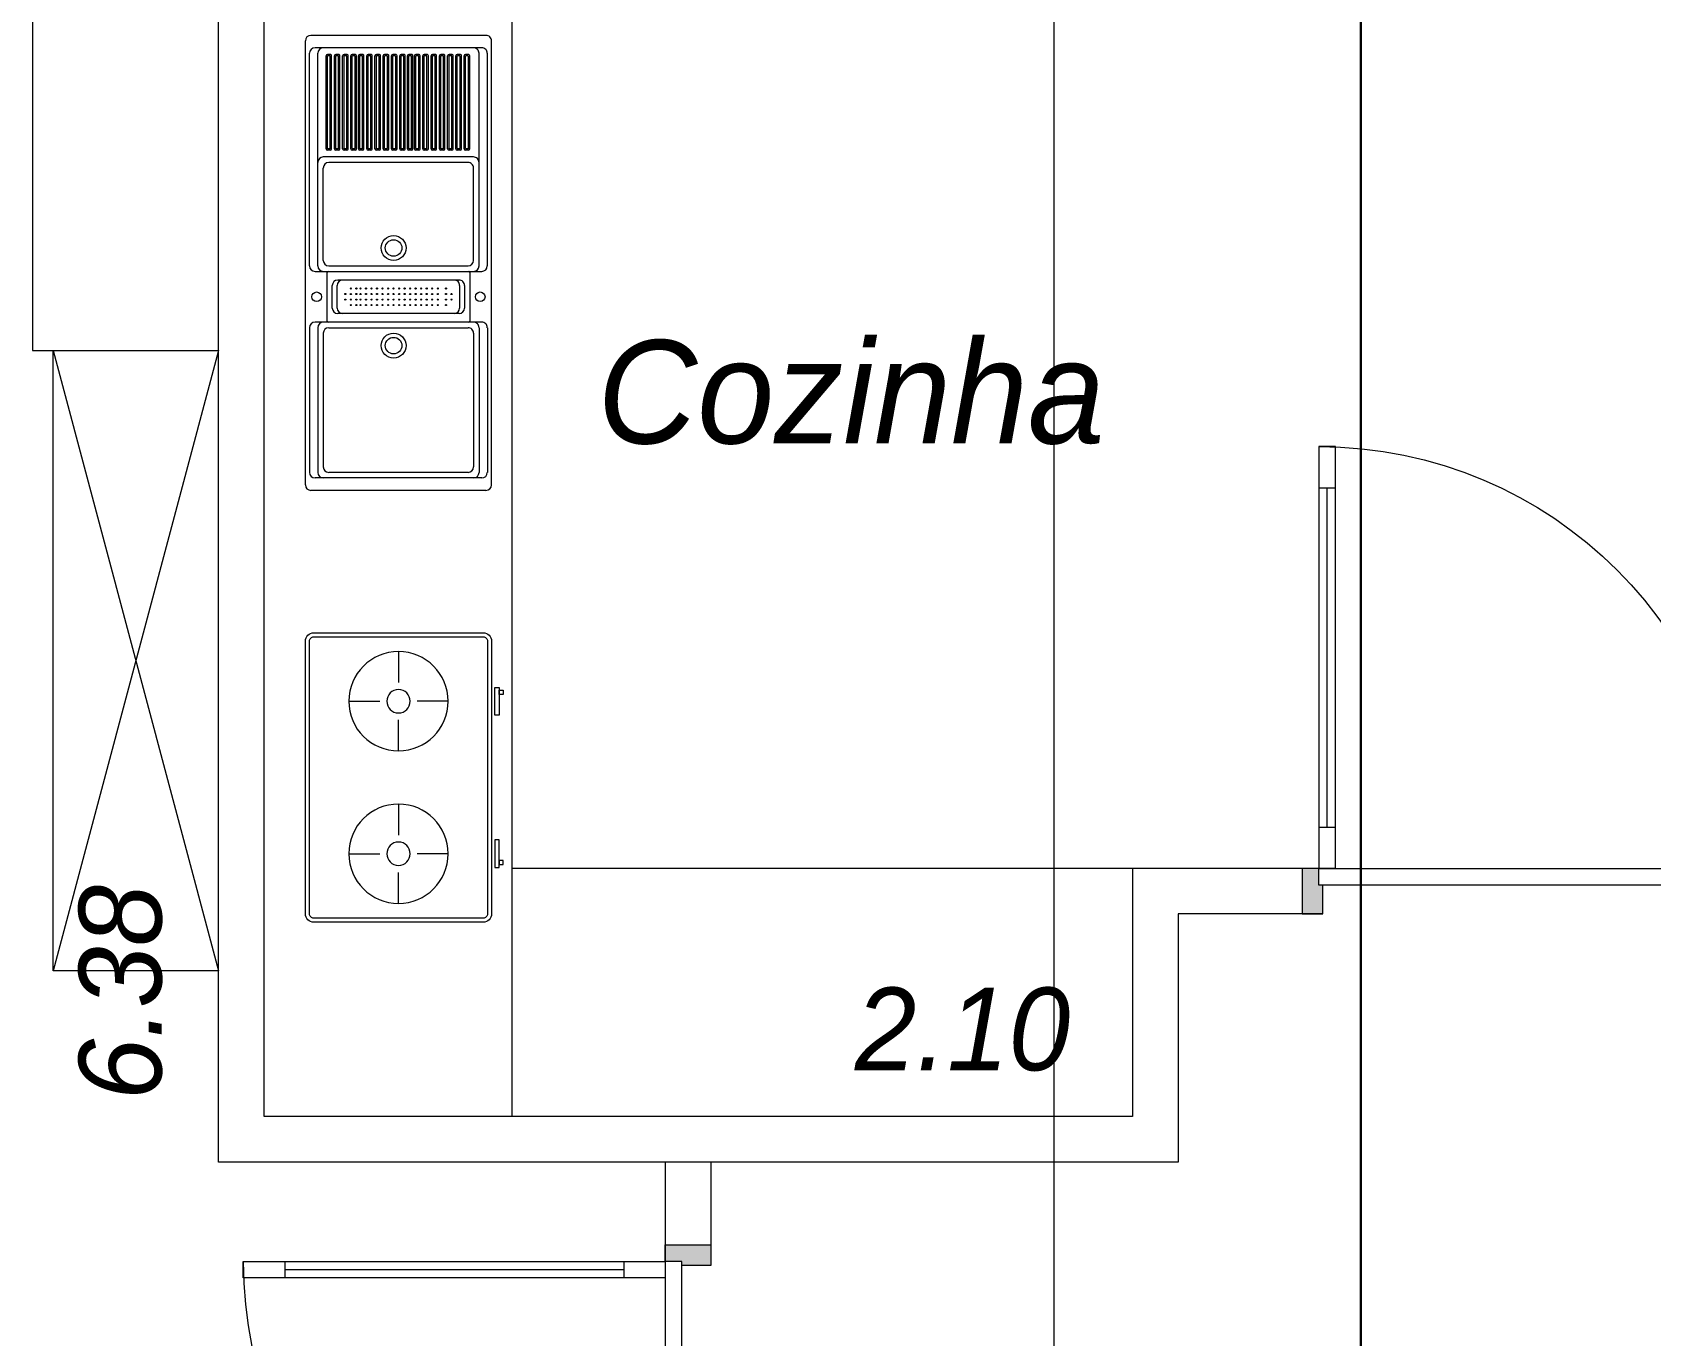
# Model space of a CAD drawing. Header units: millimetres. Extents: x 485872 to 486142, y -52344 to -52207.
# Drawn here: x 485897.811 to 485901.723, y -52259.218 to -52256.067 of the extents above; entities that cross this region are included whole.
import ezdxf

# ---------------------------------------------------------------- set-up
doc = ezdxf.new("R2010")
doc.units = ezdxf.units.MM
doc.header["$LTSCALE"] = 15
doc.header["$PDMODE"] = 2
doc.header["$PDSIZE"] = -10
doc.linetypes.add('ACAD_ISO12W100', pattern=[21, 12, -3, 0, -3, 0, -3])
doc.linetypes.add('DASHDOTX2', pattern=[50.8, 25.4, -12.7, 0, -12.7])
doc.layers.add('arrow', color=8, linetype='Continuous', lineweight=0)
doc.styles.get("Standard").update_dxf_attribs({"font": ''})
doc.styles.get('Standard').set_extended_font_data('Flux Architect', italic=True)
doc.dimstyles.new('Sem Linha', dxfattribs={"dimtxt": 0.2, "dimasz": 0.15, "dimexe": 100, "dimexo": 300, "dimgap": 0, "dimtad": 1, "dimjust": 1, "dimzin": 0, "dimdsep": 46, "dimtxsty": 'Standard', "dimblk": 'ARCHTICK', "dimcen": 0, "dimdle": 100, "dimse1": 1, "dimse2": 1, "dimsd1": 1, "dimsd2": 1, "dimclrd": 4, "dimclrt": 2, "dimadec": 0, "dimazin": 0, "dimtfac": 1, "dimtofl": 0, "dimtmove": 0, "dimatfit": 3, "dimfxl": 1, "dimtfillclr": 1, "dimtolj": 1, "dimtzin": 0, "dimarcsym": 1})

# ---------------------------------------------------------------- blocks, each defined once
blk = doc.blocks.new('Main Door')
at = {"lineweight": 13}
h = blk.add_hatch(color=256, dxfattribs=at)
h.dxf.hatch_style = 1
h.paths.add_polyline_path([(45062.7, 76126.3), (45062.7, 76166.3), (45022.7, 76166.3), (45022.7, 76176.3), (44952.7, 76176.3), (44952.7, 76126.3)])
h.paths.add_polyline_path([(44952.7, 77176.3), (45022.7, 77176.3), (45022.7, 77186.3), (45062.7, 77186.3), (45062.7, 77226.3), (44952.7, 77226.3)])
for points in [[(45062.7, 77226.3), (44952.7, 77226.3), (44952.7, 77176.3), (45022.7, 77176.3), (45022.7, 77186.3), (45062.7, 77186.3)], [(45062.7, 76126.3), (44952.7, 76126.3), (44952.7, 76176.3), (45022.7, 76176.3), (45022.7, 76166.3), (45062.7, 76166.3)]]:
    blk.add_lwpolyline(points, close=True, dxfattribs=at)
at = {"color": 15, "lineweight": 13}
for points in [[(45022.7, 77176.3), (45022.7, 76176.3)], [(45062.7, 76166.3), (45062.7, 77186.3)], [(45162.7, 76166.3), (45162.7, 76206.3)], [(45162.7, 76186.3), (45982.7, 76186.3)], [(45982.7, 76166.3), (45982.7, 76206.3)]]:
    blk.add_lwpolyline(points, dxfattribs=at)
blk.add_lwpolyline([(45062.7, 76166.3), (45062.7, 76206.3), (46082.7, 76206.3), (46082.7, 76166.3)], close=True, dxfattribs=at)
at = {"lineweight": 13}
blk.add_arc((45062.7, 76166.3), 1020, 0, 90, dxfattribs=at)
blk = doc.blocks.new('washing  labo')
at = {"lineweight": 13}
for p, q in [((45639, 73929.7), (45639, 74353)), ((45652.3, 74366.3), (46725.7, 74366.3)), ((45669, 73939.7), (45669, 74343)), ((46032.3, 74356.3), (45682.3, 74356.3)), ((46032.3, 74336.3), (45682.3, 74336.3)), ((46045.7, 73939.7), (46045.7, 74343)), ((46168.3, 74343), (46168.3, 73939.7)), ((46181.7, 74356.3), (46695.7, 74356.3)), ((46181.7, 74336.3), (46695.7, 74336.3)), ((46709, 73939.7), (46709, 74343)), ((46739, 73929.7), (46739, 74353)), ((45682.3, 73973), (45682.3, 74309.7)), ((46019, 74323), (45695.7, 74323)), ((46032.3, 74309.7), (46032.3, 73973)), ((46048.3, 74314), (46165.7, 74314)), ((46079.7, 74301.3), (46134.3, 74301.3)), ((46181.7, 74309.7), (46181.7, 73973)), ((46195, 74323), (46418.3, 74323)), ((46431.7, 73973), (46431.7, 74309.7)), ((46445, 73959.7), (46445, 74323)), ((46461.6, 74306.2), (46461.6, 74312.9)), ((46461.6, 74286.2), (46461.6, 74292.9)), ((46464.9, 74316.2), (46689.7, 74316.2)), ((46464.9, 74306.9), (46464.9, 74312.2)), ((46464.9, 74302.9), (46689.7, 74302.9)), ((46464.9, 74296.2), (46689.7, 74296.2)), ((46465.6, 74312.9), (46689, 74312.9)), ((46465.6, 74306.2), (46689, 74306.2)), ((46465.6, 74292.9), (46689, 74292.9)), ((46689.7, 74306.9), (46689.7, 74312.2)), ((46693, 74306.2), (46693, 74312.9)), ((46693, 74286.2), (46693, 74292.9)), ((46066.3, 73994.7), (46066.3, 74288)), ((46079.7, 74289.3), (46134.3, 74289.3)), ((46147.7, 74288), (46147.7, 73994.7)), ((46461.6, 74266.2), (46461.6, 74272.9)), ((46464.9, 74286.9), (46464.9, 74292.2)), ((46464.9, 74282.9), (46689.7, 74282.9)), ((46464.9, 74276.2), (46689.7, 74276.2)), ((46464.9, 74266.9), (46464.9, 74272.2)), ((46464.9, 74262.9), (46689.7, 74262.9)), ((46464.9, 74256.2), (46689.7, 74256.2)), ((46465.6, 74286.2), (46689, 74286.2)), ((46465.6, 74272.9), (46689, 74272.9)), ((46465.6, 74266.2), (46689, 74266.2)), ((46689.7, 74286.9), (46689.7, 74292.2)), ((46689.7, 74266.9), (46689.7, 74272.2)), ((46693, 74266.2), (46693, 74272.9)), ((46461.6, 74246.2), (46461.6, 74252.9)), ((46461.6, 74228), (46461.6, 74234.7)), ((46461.6, 74208), (46461.6, 74214.7)), ((46464.9, 74246.9), (46464.9, 74252.2)), ((46464.9, 74242.9), (46689.7, 74242.9)), ((46464.9, 74238), (46689.7, 74238)), ((46464.9, 74228.7), (46464.9, 74234)), ((46464.9, 74224.7), (46689.7, 74224.7)), ((46464.9, 74218), (46689.7, 74218)), ((46465.6, 74252.9), (46689, 74252.9)), ((46465.6, 74246.2), (46689, 74246.2)), ((46465.6, 74234.7), (46689, 74234.7)), ((46465.6, 74228), (46689, 74228)), ((46465.6, 74214.7), (46689, 74214.7)), ((46689.7, 74246.9), (46689.7, 74252.2)), ((46689.7, 74228.7), (46689.7, 74234)), ((46693, 74246.2), (46693, 74252.9)), ((46693, 74228), (46693, 74234.7)), ((46693, 74208), (46693, 74214.7)), ((46461.6, 74188), (46461.6, 74194.7)), ((46464.9, 74208.7), (46464.9, 74214)), ((46464.9, 74204.7), (46689.7, 74204.7)), ((46464.9, 74198), (46689.7, 74198)), ((46464.9, 74188.7), (46464.9, 74194)), ((46464.9, 74184.7), (46689.7, 74184.7)), ((46464.9, 74178), (46689.7, 74178)), ((46465.6, 74208), (46689, 74208)), ((46465.6, 74194.7), (46689, 74194.7)), ((46465.6, 74188), (46689, 74188)), ((46689.7, 74208.7), (46689.7, 74214)), ((46689.7, 74188.7), (46689.7, 74194)), ((46693, 74188), (46693, 74194.7)), ((46461.6, 74168), (46461.6, 74174.7)), ((46461.6, 74148), (46461.6, 74154.7)), ((46464.9, 74168.7), (46464.9, 74174)), ((46464.9, 74164.7), (46689.7, 74164.7)), ((46464.9, 74158), (46689.7, 74158)), ((46464.9, 74148.7), (46464.9, 74154)), ((46464.9, 74144.7), (46689.7, 74144.7)), ((46464.9, 74138), (46689.7, 74138)), ((46465.6, 74174.7), (46689, 74174.7)), ((46465.6, 74168), (46689, 74168)), ((46465.6, 74154.7), (46689, 74154.7)), ((46465.6, 74148), (46689, 74148)), ((46689.7, 74168.7), (46689.7, 74174)), ((46689.7, 74148.7), (46689.7, 74154)), ((46693, 74168), (46693, 74174.7)), ((46693, 74148), (46693, 74154.7)), ((46461.6, 74128), (46461.6, 74134.7)), ((46461.6, 74109.7), (46461.6, 74116.4)), ((46461.6, 74092.3), (46461.6, 74099)), ((46464.9, 74128.7), (46464.9, 74134)), ((46464.9, 74124.7), (46689.7, 74124.7)), ((46464.9, 74119.7), (46689.7, 74119.7)), ((46464.9, 74110.4), (46464.9, 74115.7)), ((46464.9, 74106.4), (46689.7, 74106.4)), ((46464.9, 74102.3), (46689.7, 74102.3)), ((46464.9, 74093), (46464.9, 74098.3)), ((46465.6, 74134.7), (46689, 74134.7)), ((46465.6, 74128), (46689, 74128)), ((46465.6, 74116.4), (46689, 74116.4)), ((46465.6, 74109.7), (46689, 74109.7)), ((46465.6, 74099), (46689, 74099)), ((46689.7, 74128.7), (46689.7, 74134)), ((46689.7, 74110.4), (46689.7, 74115.7)), ((46689.7, 74093), (46689.7, 74098.3)), ((46693, 74128), (46693, 74134.7)), ((46693, 74109.7), (46693, 74116.4)), ((46693, 74092.3), (46693, 74099)), ((46461.6, 74072.3), (46461.6, 74079)), ((46461.6, 74052.3), (46461.6, 74059)), ((46464.9, 74089), (46689.7, 74089)), ((46464.9, 74082.3), (46689.7, 74082.3)), ((46464.9, 74073), (46464.9, 74078.3)), ((46464.9, 74069), (46689.7, 74069)), ((46464.9, 74062.3), (46689.7, 74062.3)), ((46464.9, 74053), (46464.9, 74058.3)), ((46465.6, 74092.3), (46689, 74092.3)), ((46465.6, 74079), (46689, 74079)), ((46465.6, 74072.3), (46689, 74072.3)), ((46465.6, 74059), (46689, 74059)), ((46689.7, 74073), (46689.7, 74078.3)), ((46689.7, 74053), (46689.7, 74058.3)), ((46693, 74072.3), (46693, 74079)), ((46693, 74052.3), (46693, 74059)), ((46461.6, 74032.3), (46461.6, 74039)), ((46461.6, 74012.3), (46461.6, 74019)), ((46464.9, 74049), (46689.7, 74049)), ((46464.9, 74042.3), (46689.7, 74042.3)), ((46464.9, 74033), (46464.9, 74038.3)), ((46464.9, 74029), (46689.7, 74029)), ((46464.9, 74022.3), (46689.7, 74022.3)), ((46465.6, 74052.3), (46689, 74052.3)), ((46465.6, 74039), (46689, 74039)), ((46465.6, 74032.3), (46689, 74032.3)), ((46465.6, 74019), (46689, 74019)), ((46689.7, 74033), (46689.7, 74038.3)), ((46693, 74032.3), (46693, 74039)), ((46693, 74012.3), (46693, 74019)), ((46134.3, 73993.3), (46079.7, 73993.3)), ((46134.3, 73981.3), (46079.7, 73981.3)), ((46461.6, 73992.3), (46461.6, 73999)), ((46464.9, 74013), (46464.9, 74018.3)), ((46464.9, 74009), (46689.7, 74009)), ((46464.9, 74002.3), (46689.7, 74002.3)), ((46464.9, 73993), (46464.9, 73998.3)), ((46464.9, 73989), (46689.7, 73989)), ((46464.9, 73982.3), (46689.7, 73982.3)), ((46465.6, 74012.3), (46689, 74012.3)), ((46465.6, 73999), (46689, 73999)), ((46465.6, 73992.3), (46689, 73992.3)), ((46689.7, 74013), (46689.7, 74018.3)), ((46689.7, 73993), (46689.7, 73998.3)), ((46693, 73992.3), (46693, 73999)), ((46032.3, 73946.3), (45682.3, 73946.3)), ((46019, 73959.7), (45695.7, 73959.7)), ((46165.7, 73968.7), (46048.3, 73968.7)), ((46181.7, 73946.3), (46695.7, 73946.3)), ((46195, 73959.7), (46418.3, 73959.7)), ((46461.6, 73972.3), (46461.6, 73979)), ((46464.9, 73973), (46464.9, 73978.3)), ((46464.9, 73969), (46689.7, 73969)), ((46465.6, 73979), (46689, 73979)), ((46465.6, 73972.3), (46689, 73972.3)), ((46689.7, 73973), (46689.7, 73978.3)), ((46693, 73972.3), (46693, 73979)), ((45652.3, 73916.3), (46725.7, 73916.3)), ((46032.3, 73926.3), (45682.3, 73926.3)), ((46181.7, 73926.3), (46695.7, 73926.3))]:
    blk.add_line(p, q, dxfattribs=at)
for centre, radius in [((46107, 74339), 11.7), ((46087, 74256.3), 1.33), ((46100.3, 74269.7), 1.33), ((46100.3, 74256.3), 1.33), ((46113.7, 74269.7), 1.33), ((46113.7, 74256.3), 1.33), ((46127, 74256.3), 1.33), ((46087, 74243), 1.33), ((46087, 74233), 1.33), ((46087, 74219.7), 1.33), ((46100.3, 74243), 1.33), ((46100.3, 74233), 1.33), ((46100.3, 74219.7), 1.33), ((46113.7, 74243), 1.33), ((46113.7, 74233), 1.33), ((46113.7, 74219.7), 1.33), ((46127, 74243), 1.33), ((46127, 74233), 1.33), ((46127, 74219.7), 1.33), ((45989, 74153), 30), ((46087, 74206.3), 1.33), ((46087, 74193), 1.33), ((46087, 74179.7), 1.33), ((46100.3, 74206.3), 1.33), ((46100.3, 74193), 1.33), ((46100.3, 74179.7), 1.33), ((46113.7, 74206.3), 1.33), ((46113.7, 74193), 1.33), ((46113.7, 74179.7), 1.33), ((46127, 74206.3), 1.33), ((46127, 74193), 1.33), ((46127, 74179.7), 1.33), ((46225, 74153), 30), ((45989, 74153), 20), ((46087, 74166.3), 1.33), ((46087, 74153), 1.33), ((46087, 74139.7), 1.33), ((46100.3, 74166.3), 1.33), ((46100.3, 74153), 1.33), ((46100.3, 74139.7), 1.33), ((46113.7, 74166.3), 1.33), ((46113.7, 74153), 1.33), ((46113.7, 74139.7), 1.33), ((46127, 74166.3), 1.33), ((46127, 74153), 1.33), ((46127, 74139.7), 1.33), ((46225, 74153), 20), ((46087, 74126.3), 1.33), ((46087, 74113), 1.33), ((46087, 74099.7), 1.33), ((46100.3, 74126.3), 1.33), ((46100.3, 74113), 1.33), ((46100.3, 74099.7), 1.33), ((46113.7, 74126.3), 1.33), ((46113.7, 74113), 1.33), ((46113.7, 74099.7), 1.33), ((46127, 74126.3), 1.33), ((46127, 74113), 1.33), ((46127, 74099.7), 1.33), ((46087, 74086.3), 1.33), ((46087, 74073), 1.33), ((46087, 74059.7), 1.33), ((46100.3, 74086.3), 1.33), ((46100.3, 74073), 1.33), ((46100.3, 74059.7), 1.33), ((46113.7, 74086.3), 1.33), ((46113.7, 74073), 1.33), ((46113.7, 74059.7), 1.33), ((46127, 74086.3), 1.33), ((46127, 74073), 1.33), ((46127, 74059.7), 1.33), ((46087, 74046.3), 1.33), ((46087, 74026.3), 1.33), ((46100.3, 74046.3), 1.33), ((46100.3, 74026.3), 1.33), ((46113.7, 74046.3), 1.33), ((46113.7, 74026.3), 1.33), ((46127, 74046.3), 1.33), ((46127, 74026.3), 1.33), ((46100.3, 74013), 1.33), ((46113.7, 74013), 1.33), ((46107, 73943.7), 11.7)]:
    blk.add_circle(centre, radius, dxfattribs=at)
for centre, radius, start, end in [((45652.3, 74353), 13.3, 90, 180), ((45682.3, 74343), 13.3, 90, 180), ((45682.3, 74323), 13.3, 90, 180), ((46032.3, 74343), 13.3, 0, 90), ((46032.3, 74323), 13.3, 0, 90), ((46181.7, 74343), 13.3, 90, 180), ((46181.7, 74323), 13.3, 90, 180), ((46431.7, 74323), 13.3, 0, 90), ((46695.7, 74343), 13.3, 0, 90), ((46695.7, 74323), 13.3, 0, 90), ((46725.7, 74353), 13.3, 0, 90), ((45695.7, 74309.7), 13.3, 90, 180), ((46019, 74309.7), 13.3, 0, 90), ((46048.3, 74311.3), 2.67, 90, 180), ((46048.3, 74311.3), 2.67, 90, 180), ((46079.7, 74288), 13.3, 90, 180), ((46134.3, 74288), 13.3, 0, 90), ((46165.7, 74311.3), 2.67, 0, 90), ((46165.7, 74311.3), 2.67, 0, 90), ((46195, 74309.7), 13.3, 90, 180), ((46418.3, 74309.7), 13.3, 0, 90), ((46464.9, 74312.9), 3.33, 90, 180), ((46464.9, 74306.2), 3.33, 180, 270), ((46464.9, 74292.9), 3.33, 90, 180), ((46465.6, 74312.2), 0.667, 90, 180), ((46465.6, 74306.9), 0.667, 180, 270), ((46465.6, 74292.2), 0.667, 90, 180), ((46689, 74312.2), 0.667, 0, 90), ((46689, 74306.9), 0.667, 270, 360), ((46689, 74292.2), 0.667, 0, 90), ((46689.7, 74312.9), 3.33, 0, 90), ((46689.7, 74306.2), 3.33, 270, 0), ((46689.7, 74292.9), 3.33, 0, 90), ((46079.7, 74276), 13.3, 90, 180), ((46134.3, 74276), 13.3, 0, 90), ((46464.9, 74286.2), 3.33, 180, 270), ((46464.9, 74272.9), 3.33, 90, 180), ((46464.9, 74266.2), 3.33, 180, 270), ((46464.9, 74252.9), 3.33, 90, 180), ((46465.6, 74286.9), 0.667, 180, 270), ((46465.6, 74272.2), 0.667, 90, 180), ((46465.6, 74266.9), 0.667, 180, 270), ((46689, 74286.9), 0.667, 270, 360), ((46689, 74272.2), 0.667, 0, 90), ((46689, 74266.9), 0.667, 270, 360), ((46689.7, 74286.2), 3.33, 270, 0), ((46689.7, 74272.9), 3.33, 0, 90), ((46689.7, 74266.2), 3.33, 270, 0), ((46689.7, 74252.9), 3.33, 0, 90), ((46464.9, 74246.2), 3.33, 180, 270), ((46464.9, 74234.7), 3.33, 90, 180), ((46464.9, 74228), 3.33, 180, 270), ((46464.9, 74214.7), 3.33, 90, 180), ((46465.6, 74252.2), 0.667, 90, 180), ((46465.6, 74246.9), 0.667, 180, 270), ((46465.6, 74234), 0.667, 90, 180), ((46465.6, 74228.7), 0.667, 180, 270), ((46465.6, 74214), 0.667, 90, 180), ((46689, 74252.2), 0.667, 0, 90), ((46689, 74246.9), 0.667, 270, 360), ((46689, 74234), 0.667, 0, 90), ((46689, 74228.7), 0.667, 270, 360), ((46689, 74214), 0.667, 0, 90), ((46689.7, 74246.2), 3.33, 270, 0), ((46689.7, 74234.7), 3.33, 0, 90), ((46689.7, 74228), 3.33, 270, 0), ((46689.7, 74214.7), 3.33, 0, 90), ((46464.9, 74208), 3.33, 180, 270), ((46464.9, 74194.7), 3.33, 90, 180), ((46464.9, 74188), 3.33, 180, 270), ((46464.9, 74174.7), 3.33, 90, 180), ((46465.6, 74208.7), 0.667, 180, 270), ((46465.6, 74194), 0.667, 90, 180), ((46465.6, 74188.7), 0.667, 180, 270), ((46689, 74208.7), 0.667, 270, 360), ((46689, 74194), 0.667, 0, 90), ((46689, 74188.7), 0.667, 270, 360), ((46689.7, 74208), 3.33, 270, 0), ((46689.7, 74194.7), 3.33, 0, 90), ((46689.7, 74188), 3.33, 270, 0), ((46689.7, 74174.7), 3.33, 0, 90), ((46464.9, 74168), 3.33, 180, 270), ((46464.9, 74154.7), 3.33, 90, 180), ((46464.9, 74148), 3.33, 180, 270), ((46464.9, 74134.7), 3.33, 90, 180), ((46465.6, 74174), 0.667, 90, 180), ((46465.6, 74168.7), 0.667, 180, 270), ((46465.6, 74154), 0.667, 90, 180), ((46465.6, 74148.7), 0.667, 180, 270), ((46689, 74174), 0.667, 0, 90), ((46689, 74168.7), 0.667, 270, 360), ((46689, 74154), 0.667, 0, 90), ((46689, 74148.7), 0.667, 270, 360), ((46689.7, 74168), 3.33, 270, 0), ((46689.7, 74154.7), 3.33, 0, 90), ((46689.7, 74148), 3.33, 270, 0), ((46689.7, 74134.7), 3.33, 0, 90), ((46464.9, 74128), 3.33, 180, 270), ((46464.9, 74116.4), 3.33, 90, 180), ((46464.9, 74109.7), 3.33, 180, 270), ((46464.9, 74099), 3.33, 90, 180), ((46465.6, 74134), 0.667, 90, 180), ((46465.6, 74128.7), 0.667, 180, 270), ((46465.6, 74115.7), 0.667, 90, 180), ((46465.6, 74110.4), 0.667, 180, 270), ((46465.6, 74098.3), 0.667, 90, 180), ((46689, 74134), 0.667, 0, 90), ((46689, 74128.7), 0.667, 270, 360), ((46689, 74115.7), 0.667, 0, 90), ((46689, 74110.4), 0.667, 270, 360), ((46689, 74098.3), 0.667, 0, 90), ((46689.7, 74128), 3.33, 270, 0), ((46689.7, 74116.4), 3.33, 0, 90), ((46689.7, 74109.7), 3.33, 270, 0), ((46689.7, 74099), 3.33, 0, 90), ((46464.9, 74092.3), 3.33, 180, 270), ((46464.9, 74079), 3.33, 90, 180), ((46464.9, 74072.3), 3.33, 180, 270), ((46464.9, 74059), 3.33, 90, 180), ((46465.6, 74093), 0.667, 180, 270), ((46465.6, 74078.3), 0.667, 90, 180), ((46465.6, 74073), 0.667, 180, 270), ((46465.6, 74058.3), 0.667, 90, 180), ((46689, 74093), 0.667, 270, 360), ((46689, 74078.3), 0.667, 0, 90), ((46689, 74073), 0.667, 270, 360), ((46689, 74058.3), 0.667, 0, 90), ((46689.7, 74092.3), 3.33, 270, 0), ((46689.7, 74079), 3.33, 0, 90), ((46689.7, 74072.3), 3.33, 270, 0), ((46689.7, 74059), 3.33, 0, 90), ((46464.9, 74052.3), 3.33, 180, 270), ((46464.9, 74039), 3.33, 90, 180), ((46464.9, 74032.3), 3.33, 180, 270), ((46464.9, 74019), 3.33, 90, 180), ((46465.6, 74053), 0.667, 180, 270), ((46465.6, 74038.3), 0.667, 90, 180), ((46465.6, 74033), 0.667, 180, 270), ((46465.6, 74018.3), 0.667, 90, 180), ((46689, 74053), 0.667, 270, 360), ((46689, 74038.3), 0.667, 0, 90), ((46689, 74033), 0.667, 270, 360), ((46689, 74018.3), 0.667, 0, 90), ((46689.7, 74052.3), 3.33, 270, 0), ((46689.7, 74039), 3.33, 0, 90), ((46689.7, 74032.3), 3.33, 270, 0), ((46689.7, 74019), 3.33, 0, 90), ((46079.7, 74006.7), 13.3, 180, 270), ((46079.7, 73994.7), 13.3, 180, 270), ((46134.3, 74006.7), 13.3, 270, 0), ((46134.3, 73994.7), 13.3, 270, 0), ((46464.9, 74012.3), 3.33, 180, 270), ((46464.9, 73999), 3.33, 90, 180), ((46464.9, 73992.3), 3.33, 180, 270), ((46464.9, 73979), 3.33, 90, 180), ((46465.6, 74013), 0.667, 180, 270), ((46465.6, 73998.3), 0.667, 90, 180), ((46465.6, 73993), 0.667, 180, 270), ((46689, 74013), 0.667, 270, 360), ((46689, 73998.3), 0.667, 0, 90), ((46689, 73993), 0.667, 270, 360), ((46689.7, 74012.3), 3.33, 270, 0), ((46689.7, 73999), 3.33, 0, 90), ((46689.7, 73992.3), 3.33, 270, 0), ((46689.7, 73979), 3.33, 0, 90), ((45682.3, 73959.7), 13.3, 180, 270), ((45695.7, 73973), 13.3, 180, 270), ((46019, 73973), 13.3, 270, 0), ((46032.3, 73959.7), 13.3, 270, 0), ((46048.3, 73971.3), 2.67, 180, 270), ((46048.3, 73971.3), 2.67, 180, 270), ((46165.7, 73971.3), 2.67, 270, 0), ((46165.7, 73971.3), 2.67, 270, 0), ((46181.7, 73959.7), 13.3, 180, 270), ((46195, 73973), 13.3, 180, 270), ((46418.3, 73973), 13.3, 270, 0), ((46431.7, 73959.7), 13.3, 270, 0), ((46464.9, 73972.3), 3.33, 180, 270), ((46465.6, 73978.3), 0.667, 90, 180), ((46465.6, 73973), 0.667, 180, 270), ((46689, 73978.3), 0.667, 0, 90), ((46689, 73973), 0.667, 270, 360), ((46689.7, 73972.3), 3.33, 270, 0), ((46695.7, 73959.7), 13.3, 270, 0), ((45652.3, 73929.7), 13.3, 180, 270), ((45682.3, 73939.7), 13.3, 180, 270), ((46032.3, 73939.7), 13.3, 270, 0), ((46181.7, 73939.7), 13.3, 180, 270), ((46695.7, 73939.7), 13.3, 270, 0), ((46725.7, 73929.7), 13.3, 270, 0)]:
    blk.add_arc(centre, radius, start, end, dxfattribs=at)
blk = doc.blocks.new('cooker')
at = {"lineweight": 13}
for points in [[(45152.8, 74479.4), (45562.8, 74479.4, 0.414214), (45582.8, 74499.4), (45582.8, 75159.4, 0.414214), (45562.8, 75179.4), (45152.8, 75179.4, 0.414214), (45132.8, 75159.4), (45132.8, 74499.4, 0.414214)], [(45152.8, 74489.4), (45562.8, 74489.4, 0.414214), (45572.8, 74499.4), (45572.8, 75159.4, 0.414214), (45562.8, 75169.4), (45152.8, 75169.4, 0.414214), (45142.8, 75159.4), (45142.8, 74499.4, 0.414214)]]:
    blk.add_lwpolyline(points, format="xyb", close=True, dxfattribs=at)
for points in [[(45357.8, 75133.7), (45357.8, 75058.7)], [(45237.8, 75013.7), (45312.8, 75013.7)], [(45477.8, 75013.7), (45402.8, 75013.7)], [(45357.8, 74893.7), (45357.8, 74968.7)], [(45357.8, 74765.1), (45357.8, 74690.1)], [(45237.8, 74645.1), (45312.8, 74645.1)], [(45477.8, 74645.1), (45402.8, 74645.1)], [(45357.8, 74525.1), (45357.8, 74600.1)]]:
    blk.add_lwpolyline(points, dxfattribs=at)
for points in [[(45590.8, 75047.1), (45601.3, 75047.1), (45601.3, 74980.3), (45590.8, 74980.3)], [(45601.3, 75040.1), (45610.9, 75040.1), (45610.9, 75029.9), (45601.3, 75029.9)], [(45590.8, 74611.6), (45601.3, 74611.6), (45601.3, 74678.5), (45590.8, 74678.5)], [(45601.3, 74618.6), (45610.9, 74618.6), (45610.9, 74628.9), (45601.3, 74628.9)]]:
    blk.add_lwpolyline(points, close=True, dxfattribs=at)
for centre, radius in [((45357.8, 75013.7), 120), ((45357.8, 75013.7), 28.3), ((45357.8, 74645.1), 120), ((45357.8, 74645.1), 28.3)]:
    blk.add_circle(centre, radius, dxfattribs=at)
blk = doc.blocks.new('*D278')
at = {"layer": 'Defpoints', "color": 0, "linetype": 'Continuous', "lineweight": 13, "transparency": 16777216}
for p in [(486046.2356, -52252.4186), (486046.3698, -52252.4186), (486046.3698, -52258.7986)]:
    blk.add_point(p, dxfattribs=at)
at = {"color": 2, "linetype": 'Continuous', "lineweight": 13, "transparency": 16777216, "insert": (486046.1335, -52258.3886), "char_height": 0.2, "attachment_point": 5, "rotation": 90}
blk.add_mtext('\\A1;6.38', dxfattribs=at)
blk = doc.blocks.new('_ArchTick')
at = {"color": 0, "const_width": 0.15}
blk.add_lwpolyline([(-0.5, -0.5), (0.5, 0.5)], dxfattribs=at)
blk = doc.blocks.new('*D322')
at = {"layer": 'Defpoints', "color": 0, "linetype": 'Continuous', "lineweight": 13, "transparency": 16777216}
for p in [(486046.4798, -52258.5803), (486046.4798, -52258.6886), (486048.5798, -52258.6886)]:
    blk.add_point(p, dxfattribs=at)
at = {"color": 2, "linetype": 'Continuous', "lineweight": 13, "transparency": 16777216, "insert": (486048.1685, -52258.4781), "char_height": 0.2, "attachment_point": 5}
blk.add_mtext('\\A1;2.10', dxfattribs=at)

msp = doc.modelspace()

# ---------------------------------------------------------------- linework, layer by layer
at = {"color": 6, "linetype": 'DASHDOTX2', "lineweight": 13}
msp.add_line((485900.2813, -52266.7986), (485900.2813, -52250.1986), dxfattribs=at)
at = {"lineweight": 13}
for points in [[(485900.9313, -52258.1986), (485900.5813, -52258.1986), (485900.5813, -52258.7986), (485898.2613, -52258.7986), (485898.2613, -52252.4186)], [(485900.9613, -52258.0886), (485900.4713, -52258.0886), (485900.4713, -52258.6886), (485898.3713, -52258.6886), (485898.3713, -52252.4186)], [(485898.2613, -52253.8361), (485897.8113, -52253.8361), (485897.8113, -52256.8361), (485898.2613, -52256.8361)], [(485898.9713, -52258.6886), (485898.9713, -52255.8746)], [(485899.3413, -52258.7986), (485899.3413, -52259.0786)], [(485899.4513, -52258.7986), (485899.4513, -52259.0486)]]:
    msp.add_lwpolyline(points, dxfattribs=at)
at = {"linetype": 'Continuous', "lineweight": 13}
for points in [[(485898.2613, -52258.3361), (485897.8613, -52258.3361), (485897.8613, -52256.8361), (485898.2613, -52256.8361)], [(485898.2613, -52256.8361), (485897.8613, -52258.3361)], [(485897.8613, -52256.8361), (485898.2613, -52258.3361)], [(485900.4713, -52258.0886), (485898.9713, -52258.0886)]]:
    msp.add_lwpolyline(points, dxfattribs=at)
at = {"layer": 'arrow', "color": 1, "linetype": 'ACAD_ISO12W100', "lineweight": 30}
msp.add_lwpolyline([(485901.023, -52267.041), (485901.023, -52248.304)], dxfattribs=at)

# ---------------------------------------------------------------- block references
at = {"lineweight": 13, "yscale": 0.001, "zscale": 0.001}
for name, p, xscale, rotation in [('washing  labo', (485972.8376, -52302.8136), 0.001, 89.99999999999997), ('Main Door', (485824.755, -52303.1514), -0.001, 270), ('cooker', (485853.3386, -52183.0393), -0.001, 180), ('Main Door', (485944.404, -52182.8723), 0.001, 180)]:
    msp.add_blockref(name, p, dxfattribs=dict(at, xscale=xscale, rotation=rotation))

# ---------------------------------------------------------------- texts
at = {"lineweight": 13, "insert": (485899.1773, -52256.8112), "char_height": 0.25, "attachment_point": 1}
msp.add_mtext_dynamic_manual_height_columns('Cozinha', width=1.009996, gutter_width=0.0125, heights=[0.3564], dxfattribs=at)

# ---------------------------------------------------------------- dimensions: what is measured, and where the dimension line sits
at = {"linetype": 'Continuous', "lineweight": 13}
dim = msp.add_linear_dim(base=(485898.1271, -52252.4186), p1=(485898.2613, -52258.7986), p2=(485898.2613, -52252.4186), angle=90, dimstyle='Sem Linha', dxfattribs=at)
dim.commit()
dim.dimension.update_dxf_attribs({"geometry": '*D278', "text_midpoint": (485898.0249, -52258.3886), "insert": (-148.1085, 0)})
dim = msp.add_linear_dim(base=(485898.3713, -52258.5803), p1=(485900.4713, -52258.6886), p2=(485898.3713, -52258.6886), dimstyle='Sem Linha', dxfattribs=at)
dim.commit()
dim.dimension.update_dxf_attribs({"geometry": '*D322', "text_midpoint": (485900.06, -52258.4781), "insert": (-148.1085, 0)})

doc.saveas('drawing.dxf')
